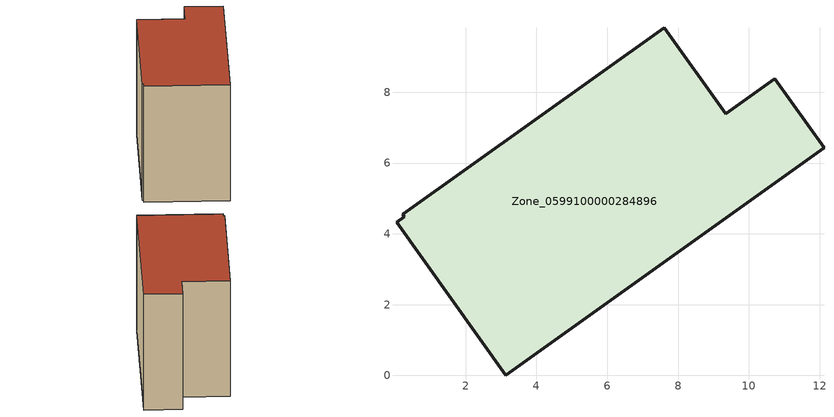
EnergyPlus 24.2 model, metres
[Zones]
Zone_0599100000284896
 floor ground (C_G): 0.05,4.33 0.27,4.48 0.22,4.56 7.61,9.83 9.35,7.39 10.73,8.38 12.12,6.43 3.14,0 z0
 wall outside (C_F): 12.12,6.43 10.73,8.38 9.35,7.39 7.61,9.83 0.22,4.56 0.27,4.48 0.05,4.33 3.14,0 12.12,6.43 z0:7.95
 roof outside (C_R): 0.27,4.48 0.05,4.33 3.14,0 12.12,6.43 10.73,8.38 9.35,7.39 7.61,9.83 0.22,4.56 z7.95
[BUILDING]
Pand.0599100000284896: North Axis=0; Terrain=City; Loads Convergence Tolerance Value=0.04; Temperature Convergence Tolerance Value=0.4; Solar Distribution=FullExterior; Maximum Number of Warmup Days=25; Minimum Number of Warmup Days=1
[Site:Location]
Rotterdam.The.Hague.AP_ZH_NLD Design_Conditions: Latitude=51.96; Longitude=4.45; Time Zone=1; Elevation=-4.5
[SITE:GROUNDTEMPERATURE:BUILDINGSURFACE]
18, 18, 18, 18, 18, 18, 18, 18, 18, 18, 18, 18
[MATERIAL] Thermal Absorptance=0.9; Solar Absorptance=0.7; Visible Absorptance=0.7
Name | Roughness | Thickness | Conductivity | Density | Specific Heat
G.TI.1975-1991 | MediumSmooth | 0.15 | 0.288461 | 540 | 1210
F.TI.1975-1991 | Rough | 0.3 | 0.230769 | 1920 | 840
R.TI.1975-1991 | MediumRough | 0.2 | 0.153846 | 1500 | 1000
[CONSTRUCTION]
C_G: G.TI.1975-1991
C_F: F.TI.1975-1991
C_R: R.TI.1975-1991
[ZONE]
Zone_0599100000284896: Type=1; Multiplier=1; Ceiling Height=Autocalculate; Volume=Autocalculate; Floor Area=autocalculate; Part of Total Floor Area=Yes
[ZONEINFILTRATION:DESIGNFLOWRATE]
Infil_Zone_0599100000284896: Zone or ZoneList or Space or SpaceList=Zone_0599100000284896; Schedule=AlwaysOn; Design Flow Rate Calculation Method=Flow/Area; Flow Rate per Floor Area=0.003; Constant Term Coefficient=1; Temperature Term Coefficient=0; Velocity Term Coefficient=0; Velocity Squared Term Coefficient=0
[HVACTEMPLATE:ZONE:IDEALLOADSAIRSYSTEM]
Zone_0599100000284896: Maximum Heating Supply Air Temperature=50; Minimum Cooling Supply Air Temperature=13; Maximum Heating Supply Air Humidity Ratio=0.0156; Minimum Cooling Supply Air Humidity Ratio=0.0077; Heating Limit=NoLimit; Cooling Limit=NoLimit; Dehumidification Control Type=ConstantSensibleHeatRatio; Cooling Sensible Heat Ratio=0.7; Dehumidification Setpoint=60; Humidification Control Type=None; Humidification Setpoint=30; Outdoor Air Method=None; Outdoor Air Flow Rate per Person=0.00944; Outdoor Air Flow Rate per Zone Floor Area=0; Outdoor Air Flow Rate per Zone=0; Demand Controlled Ventilation Type=None; Outdoor Air Economizer Type=NoEconomizer; Heat Recovery Type=None; Sensible Heat Recovery Effectiveness=0.7; Latent Heat Recovery Effectiveness=0.65
[ZONECONTROL:THERMOSTAT]
ThermostatControl_Zone_0599100000284896: Zone or ZoneList=Zone_0599100000284896; Control Type Schedule=DualSetpointControlType; Control 1=Thermostat_Zone_0599100000284896; Temperature Difference Between Cutout And Setpoint=0
[THERMOSTATSETPOINT:DUALSETPOINT]
Thermostat_Zone_0599100000284896: Heating Setpoint Temperature Schedule=HeatingSetpoint_Zone_0599100000284896; Cooling Setpoint Temperature Schedule=CoolingSetpoint_Zone_0599100000284896
[SCHEDULE:COMPACT]
HeatingSetpoint_Zone_0599100000284896: Through: 12/31, For: AllDays, Until: 24:00, 21
CoolingSetpoint_Zone_0599100000284896: Through: 12/31, For: AllDays, Until: 24:00, 24
DualSetpointControlType: Through: 12/31, For: AllDays, Until: 24:00, 4
AlwaysOn: Through: 12/31, For: AllDays, Until: 24:00, 1
